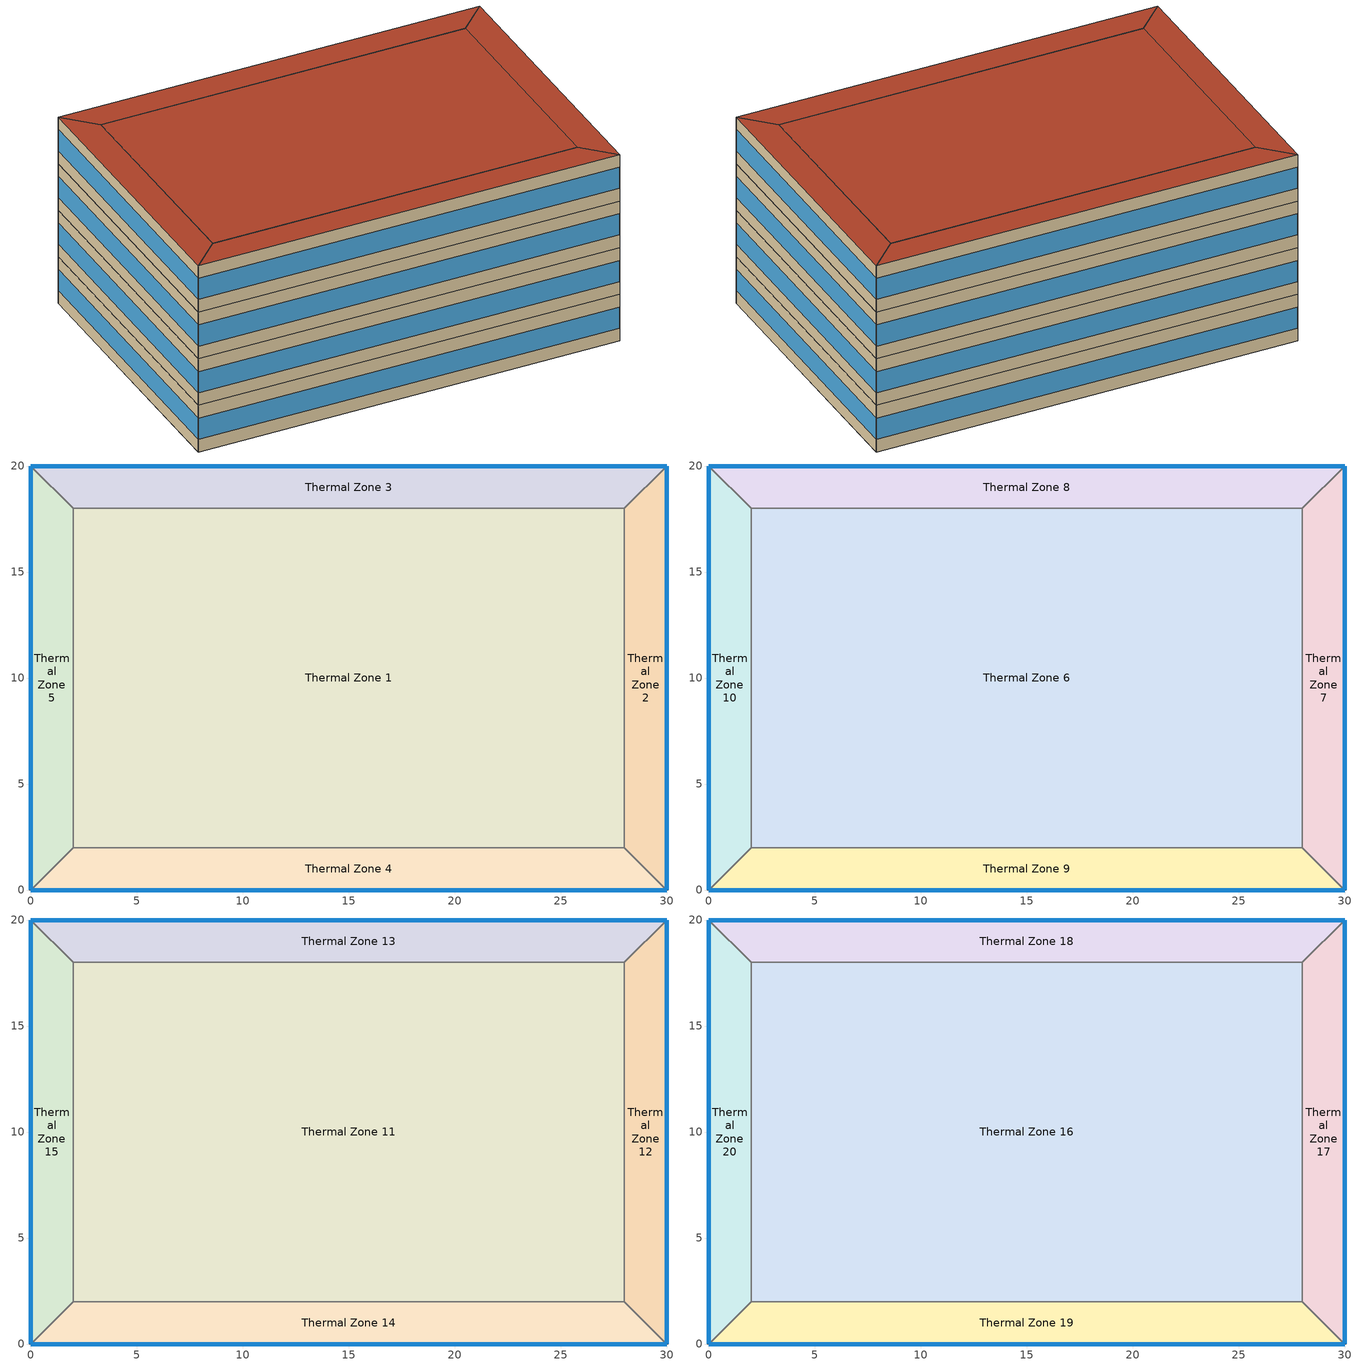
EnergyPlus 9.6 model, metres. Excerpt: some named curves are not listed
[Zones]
Thermal Zone 1
 floor ground (ExtSlabCarpet): 2,2 2,18 28,18 28,2 z0
 wall to Thermal Zone 5 (Interior Wall): 2,18 2,2 z0:3.5
 wall to Thermal Zone 3 (Interior Wall): 28,18 2,18 z0:3.5
 wall to Thermal Zone 2 (Interior Wall): 28,2 28,18 z0:3.5
 wall to Thermal Zone 4 (Interior Wall): 2,2 28,2 z0:3.5
Thermal Zone 2
 floor ground (ExtSlabCarpet): 28,2 28,18 30,20 30,0 z0
 wall outside (Ext Wall): 30,0 30,20 z0:3.5
 wall to Thermal Zone 4 (Interior Wall): 28,2 30,0 z0:3.5
 wall to Thermal Zone 3 (Interior Wall): 30,20 28,18 z0:3.5
 window (Ext Window): 30,0.01 30,19.99 z0.96:2.54
Thermal Zone 3
 floor ground (ExtSlabCarpet): 2,18 0,20 30,20 28,18 z0
 wall outside (Ext Wall): 30,20 0,20 z0:3.5
 wall to Thermal Zone 5 (Interior Wall): 0,20 2,18 z0:3.5
 window (Ext Window): 29.99,20 0.01,20 z0.96:2.54
Thermal Zone 4
 floor ground (ExtSlabCarpet): 28,2 30,0 0,0 2,2 z0
 wall outside (Ext Wall): 0,0 30,0 z0:3.5
 wall to Thermal Zone 5 (Interior Wall): 2,2 0,0 z0:3.5
 window (Ext Window): 0.01,0 29.99,0 z0.96:2.54
Thermal Zone 5
 floor ground (ExtSlabCarpet): 0,20 2,18 2,2 0,0 z0
 wall outside (Ext Wall): 0,20 0,0 z0:3.5
 window (Ext Window): 0,19.99 0,0.01 z0.96:2.54
Thermal Zone 6
 floor to Thermal Zone 1 (Interior Floor): 2,2 2,18 28,18 28,2 z3.5
 wall to Thermal Zone 10 (Interior Wall): 2,18 2,2 z3.5:7
 wall to Thermal Zone 8 (Interior Wall): 28,18 2,18 z3.5:7
 wall to Thermal Zone 7 (Interior Wall): 28,2 28,18 z3.5:7
 wall to Thermal Zone 9 (Interior Wall): 2,2 28,2 z3.5:7
Thermal Zone 7
 floor to Thermal Zone 2 (Interior Floor): 28,2 28,18 30,20 30,0 z3.5
 wall outside (Ext Wall): 30,0 30,20 z3.5:7
 wall to Thermal Zone 9 (Interior Wall): 28,2 30,0 z3.5:7
 wall to Thermal Zone 8 (Interior Wall): 30,20 28,18 z3.5:7
 window (Ext Window): 30,0.01 30,19.99 z4.46:6.04
Thermal Zone 8
 floor to Thermal Zone 3 (Interior Floor): 2,18 0,20 30,20 28,18 z3.5
 wall outside (Ext Wall): 30,20 0,20 z3.5:7
 wall to Thermal Zone 10 (Interior Wall): 0,20 2,18 z3.5:7
 window (Ext Window): 29.99,20 0.01,20 z4.46:6.04
Thermal Zone 9
 floor to Thermal Zone 4 (Interior Floor): 28,2 30,0 0,0 2,2 z3.5
 wall outside (Ext Wall): 0,0 30,0 z3.5:7
 wall to Thermal Zone 10 (Interior Wall): 2,2 0,0 z3.5:7
 window (Ext Window): 0.01,0 29.99,0 z4.46:6.04
Thermal Zone 10
 floor to Thermal Zone 5 (Interior Floor): 0,20 2,18 2,2 0,0 z3.5
 wall outside (Ext Wall): 0,20 0,0 z3.5:7
 window (Ext Window): 0,19.99 0,0.01 z4.46:6.04
Thermal Zone 11
 floor to Thermal Zone 6 (Interior Floor): 2,2 2,18 28,18 28,2 z7
 wall to Thermal Zone 15 (Interior Wall): 2,18 2,2 z7:10.5
 wall to Thermal Zone 13 (Interior Wall): 28,18 2,18 z7:10.5
 wall to Thermal Zone 12 (Interior Wall): 28,2 28,18 z7:10.5
 wall to Thermal Zone 14 (Interior Wall): 2,2 28,2 z7:10.5
Thermal Zone 12
 floor to Thermal Zone 7 (Interior Floor): 28,2 28,18 30,20 30,0 z7
 wall outside (Ext Wall): 30,0 30,20 z7:10.5
 wall to Thermal Zone 14 (Interior Wall): 28,2 30,0 z7:10.5
 wall to Thermal Zone 13 (Interior Wall): 30,20 28,18 z7:10.5
 window (Ext Window): 30,0.01 30,19.99 z7.96:9.54
Thermal Zone 13
 floor to Thermal Zone 8 (Interior Floor): 2,18 0,20 30,20 28,18 z7
 wall outside (Ext Wall): 30,20 0,20 z7:10.5
 wall to Thermal Zone 15 (Interior Wall): 0,20 2,18 z7:10.5
 window (Ext Window): 29.99,20 0.01,20 z7.96:9.54
Thermal Zone 14
 floor to Thermal Zone 9 (Interior Floor): 28,2 30,0 0,0 2,2 z7
 wall outside (Ext Wall): 0,0 30,0 z7:10.5
 wall to Thermal Zone 15 (Interior Wall): 2,2 0,0 z7:10.5
 window (Ext Window): 0.01,0 29.99,0 z7.96:9.54
Thermal Zone 15
 floor to Thermal Zone 10 (Interior Floor): 0,20 2,18 2,2 0,0 z7
 wall outside (Ext Wall): 0,20 0,0 z7:10.5
 window (Ext Window): 0,19.99 0,0.01 z7.96:9.54
Thermal Zone 16
 floor to Thermal Zone 11 (Interior Floor): 2,2 2,18 28,18 28,2 z10.5
 wall to Thermal Zone 20 (Interior Wall): 2,18 2,2 z10.5:14
 wall to Thermal Zone 18 (Interior Wall): 28,18 2,18 z10.5:14
 wall to Thermal Zone 17 (Interior Wall): 28,2 28,18 z10.5:14
 wall to Thermal Zone 19 (Interior Wall): 2,2 28,2 z10.5:14
 roof outside (Ext Roof): 28,2 28,18 2,18 2,2 z14
Thermal Zone 17
 floor to Thermal Zone 12 (Interior Floor): 28,2 28,18 30,20 30,0 z10.5
 wall outside (Ext Wall): 30,0 30,20 z10.5:14
 wall to Thermal Zone 19 (Interior Wall): 28,2 30,0 z10.5:14
 wall to Thermal Zone 18 (Interior Wall): 30,20 28,18 z10.5:14
 window (Ext Window): 30,0.01 30,19.99 z11.46:13.04
 roof outside (Ext Roof): 30,0 30,20 28,18 28,2 z14
Thermal Zone 18
 floor to Thermal Zone 13 (Interior Floor): 2,18 0,20 30,20 28,18 z10.5
 wall outside (Ext Wall): 30,20 0,20 z10.5:14
 wall to Thermal Zone 20 (Interior Wall): 0,20 2,18 z10.5:14
 window (Ext Window): 29.99,20 0.01,20 z11.46:13.04
 roof outside (Ext Roof): 28,18 30,20 0,20 2,18 z14
Thermal Zone 19
 floor to Thermal Zone 14 (Interior Floor): 28,2 30,0 0,0 2,2 z10.5
 wall outside (Ext Wall): 0,0 30,0 z10.5:14
 wall to Thermal Zone 20 (Interior Wall): 2,2 0,0 z10.5:14
 window (Ext Window): 0.01,0 29.99,0 z11.46:13.04
 roof outside (Ext Roof): 2,2 0,0 30,0 28,2 z14
Thermal Zone 20
 floor to Thermal Zone 15 (Interior Floor): 0,20 2,18 2,2 0,0 z10.5
 wall outside (Ext Wall): 0,20 0,0 z10.5:14
 window (Ext Window): 0,19.99 0,0.01 z11.46:13.04
 roof outside (Ext Roof): 0,0 2,2 2,18 0,20 z14
[Building]
Building 1: North Axis {deg}=-0
[Site:Location]
Washington Dc Dulles IntL Ar: Latitude {deg}=38.98; Longitude {deg}=-77.47; Time Zone {hr}=-5; Elevation {m}=82
[SizingPeriod:DesignDay] Month=7; Day of Month=21; Day Type=SummerDesignDay; Daily Dry-Bulb Temperature Range {deltaC}=14.4; Dry-Bulb Temperature Range Modifier Type=DefaultMultipliers; Barometric Pressure {Pa}=86790; Wind Speed {m/s}=5; Wind Direction {deg}=340; Rain Indicator=No; Snow Indicator=No; Daylight Saving Time Indicator=No; Solar Model Indicator=ASHRAETau; ASHRAE Clear Sky Optical Depth for Beam Irradiance (taub)=0.339; ASHRAE Clear Sky Optical Depth for Diffuse Irradiance (taud)=2.366; Begin Environment Reset Mode=FullResetAtBeginEnvironment
Name | Maximum Dry-Bulb Temperature {C} | Humidity Condition Type | Wetbulb or DewPoint at Maximum Dry-Bulb {C} | Enthalpy at Maximum Dry-Bulb {J/kg}
SALT-LAKE-CITY-IAP Ann Clg .4% Condns DB=>MWB | 36.5 | Wetbulb | 17.1
SALT-LAKE-CITY-IAP Ann Clg .4% Condns DP=>MDB | 22.5 | Dewpoint | 15.6
SALT-LAKE-CITY-IAP Ann Clg .4% Condns Enth=>MDB | 30.8 | Enthalpy |  | 59300
SALT-LAKE-CITY-IAP Ann Clg .4% Condns WB=>MDB | 31.2 | Wetbulb | 19
[Material] Thermal Absorptance=0.9
Name | Roughness | Thickness m | Conductivity W/m-K | Density kg/m3 | Specific Heat J/kg-K | Solar Absorptance | Visible Absorptance
wall brick | Smooth | 0.25 | 0.7 | 1800 | 829 | 0.65 | 0.65
roof concrete | MediumRough | 0.2 | 0.5 | 2243 | 837 | 0.65 | 0.65
Wall Insulation [38]; Roof Insulation [38] | MediumRough | 0.1693 | 0.049 | 265 | 836.8 | 0.7 | 0.7
F16 Acoustic tile | MediumSmooth | 0.0191 | 0.06 | 368 | 590 | 0.3 | 0.3
M11 100mm lightweight concrete | MediumRough | 0.1016 | 0.53 | 1280 | 840 | 0.5 | 0.5
MAT-CC05 4 HW CONCRETE | Rough | 0.1016 | 1.311 | 2240 | 836.8 | 0.85 | 0.85
G01a 19mm gypsum board | MediumSmooth | 0.019 | 0.16 | 800 | 1090 | 0.4 | 0.4
[Material:AirGap]
Name | Thermal Resistance m2-K/W
F04 Wall air space resistance | 0.15
F05 Ceiling air space resistance | 0.18
[Material:NoMass]
CP02 CARPET PAD: Roughness=Smooth; Thermal Resistance m2-K/W=0.1; Thermal Absorptance=0.9; Solar Absorptance=0.8; Visible Absorptance=0.8
[WindowMaterial:SimpleGlazingSystem]
Window Material Simple Glazing System: U-Factor W/m2-K=1.8; Solar Heat Gain Coefficient=0.35
[Construction]
Ext Roof: roof concrete, Roof Insulation [38]
Ext Wall: wall brick, Wall Insulation [38]
Ext Window: Window Material Simple Glazing System
ExtSlabCarpet: MAT-CC05 4 HW CONCRETE, CP02 CARPET PAD
Interior Floor: F16 Acoustic tile, F05 Ceiling air space resistance, M11 100mm lightweight concrete
Interior Wall: G01a 19mm gypsum board, F04 Wall air space resistance, G01a 19mm gypsum board
[Zone]
Thermal Zone 1; Thermal Zone 2; Thermal Zone 3; Thermal Zone 4; Thermal Zone 5: 0, 0, 0, 0, , 1, , , , , , Yes
Thermal Zone 6; Thermal Zone 7; Thermal Zone 8; Thermal Zone 9; Thermal Zone 10: 0, 0, 0, 3.5, , 1, , , , , , Yes
Thermal Zone 11; Thermal Zone 12; Thermal Zone 13; Thermal Zone 14; Thermal Zone 15: 0, 0, 0, 7, , 1, , , , , , Yes
Thermal Zone 16; Thermal Zone 17; Thermal Zone 18; Thermal Zone 19; Thermal Zone 20: 0, 0, 0, 10.5, , 1, , , , , , Yes
[ZoneTerminalUnitList]
VRF System Terminal List: VRF Zone Terminal 1, VRF Zone Terminal 2, VRF Zone Terminal 3, VRF Zone Terminal 4, VRF Zone Terminal 5, VRF Zone Terminal 6, VRF Zone Terminal 7, VRF Zone Terminal 8, VRF Zone Terminal 9, VRF Zone Terminal 10, VRF Zone Terminal 11, VRF Zone Terminal 12, VRF Zone Terminal 13, VRF Zone Terminal 14, VRF Zone Terminal 15, VRF Zone Terminal 16, VRF Zone Terminal 17, VRF Zone Terminal 18, VRF Zone Terminal 19, VRF Zone Terminal 20
[ZoneControl:Thermostat] Temperature Difference Between Cutout And Setpoint deltaC=0
Name | Zone or ZoneList | Control Type Schedule | Control 1
Thermal Zone 1 Thermostat | Thermal Zone 1 | Thermal Zone 1 Thermostat Schedule | Thermostat Setpoint Dual Setpoint 1
Thermal Zone 2 Thermostat | Thermal Zone 2 | Thermal Zone 2 Thermostat Schedule | Thermostat Setpoint Dual Setpoint 2
Thermal Zone 3 Thermostat | Thermal Zone 3 | Thermal Zone 3 Thermostat Schedule | Thermostat Setpoint Dual Setpoint 3
Thermal Zone 4 Thermostat | Thermal Zone 4 | Thermal Zone 4 Thermostat Schedule | Thermostat Setpoint Dual Setpoint 4
Thermal Zone 5 Thermostat | Thermal Zone 5 | Thermal Zone 5 Thermostat Schedule | Thermostat Setpoint Dual Setpoint 5
Thermal Zone 6 Thermostat | Thermal Zone 6 | Thermal Zone 6 Thermostat Schedule | Thermostat Setpoint Dual Setpoint 6
Thermal Zone 7 Thermostat | Thermal Zone 7 | Thermal Zone 7 Thermostat Schedule | Thermostat Setpoint Dual Setpoint 7
Thermal Zone 8 Thermostat | Thermal Zone 8 | Thermal Zone 8 Thermostat Schedule | Thermostat Setpoint Dual Setpoint 8
Thermal Zone 9 Thermostat | Thermal Zone 9 | Thermal Zone 9 Thermostat Schedule | Thermostat Setpoint Dual Setpoint 9
Thermal Zone 10 Thermostat | Thermal Zone 10 | Thermal Zone 10 Thermostat Schedule | Thermostat Setpoint Dual Setpoint 10
Thermal Zone 11 Thermostat | Thermal Zone 11 | Thermal Zone 11 Thermostat Schedule | Thermostat Setpoint Dual Setpoint 11
Thermal Zone 12 Thermostat | Thermal Zone 12 | Thermal Zone 12 Thermostat Schedule | Thermostat Setpoint Dual Setpoint 12
Thermal Zone 13 Thermostat | Thermal Zone 13 | Thermal Zone 13 Thermostat Schedule | Thermostat Setpoint Dual Setpoint 13
Thermal Zone 14 Thermostat | Thermal Zone 14 | Thermal Zone 14 Thermostat Schedule | Thermostat Setpoint Dual Setpoint 14
Thermal Zone 15 Thermostat | Thermal Zone 15 | Thermal Zone 15 Thermostat Schedule | Thermostat Setpoint Dual Setpoint 15
Thermal Zone 16 Thermostat | Thermal Zone 16 | Thermal Zone 16 Thermostat Schedule | Thermostat Setpoint Dual Setpoint 16
Thermal Zone 17 Thermostat | Thermal Zone 17 | Thermal Zone 17 Thermostat Schedule | Thermostat Setpoint Dual Setpoint 17
Thermal Zone 18 Thermostat | Thermal Zone 18 | Thermal Zone 18 Thermostat Schedule | Thermostat Setpoint Dual Setpoint 18
Thermal Zone 19 Thermostat | Thermal Zone 19 | Thermal Zone 19 Thermostat Schedule | Thermostat Setpoint Dual Setpoint 19
Thermal Zone 20 Thermostat | Thermal Zone 20 | Thermal Zone 20 Thermostat Schedule | Thermostat Setpoint Dual Setpoint 20
[ThermostatSetpoint:DualSetpoint]
Name | Heating Setpoint Temperature Schedule | Cooling Setpoint Temperature Schedule
Thermostat Setpoint Dual Setpoint 1 | HtgSetp 1 | ClgSetp 1
Thermostat Setpoint Dual Setpoint 2 | HtgSetp 2 | ClgSetp 2
Thermostat Setpoint Dual Setpoint 3 | HtgSetp 3 | ClgSetp 3
Thermostat Setpoint Dual Setpoint 4 | HtgSetp 4 | ClgSetp 4
Thermostat Setpoint Dual Setpoint 5 | HtgSetp 5 | ClgSetp 5
Thermostat Setpoint Dual Setpoint 6 | HtgSetp 6 | ClgSetp 6
Thermostat Setpoint Dual Setpoint 7 | HtgSetp 7 | ClgSetp 7
Thermostat Setpoint Dual Setpoint 8 | HtgSetp 8 | ClgSetp 8
Thermostat Setpoint Dual Setpoint 9 | HtgSetp 9 | ClgSetp 9
Thermostat Setpoint Dual Setpoint 10 | HtgSetp 10 | ClgSetp 10
Thermostat Setpoint Dual Setpoint 11 | HtgSetp 11 | ClgSetp 11
Thermostat Setpoint Dual Setpoint 12 | HtgSetp 12 | ClgSetp 12
Thermostat Setpoint Dual Setpoint 13 | HtgSetp 13 | ClgSetp 13
Thermostat Setpoint Dual Setpoint 14 | HtgSetp 14 | ClgSetp 14
Thermostat Setpoint Dual Setpoint 15 | HtgSetp 15 | ClgSetp 15
Thermostat Setpoint Dual Setpoint 16 | HtgSetp 16 | ClgSetp 16
Thermostat Setpoint Dual Setpoint 17 | HtgSetp 17 | ClgSetp 17
Thermostat Setpoint Dual Setpoint 18 | HtgSetp 18 | ClgSetp 18
Thermostat Setpoint Dual Setpoint 19 | HtgSetp 19 | ClgSetp 19
Thermostat Setpoint Dual Setpoint 20 | HtgSetp 20 | ClgSetp 20
[ZoneHVAC:TerminalUnit:VariableRefrigerantFlow] Terminal Unit Availability Schedule=Always On Discrete hvac_library; Cooling Supply Air Flow Rate m3/s=Autosize; No Cooling Supply Air Flow Rate m3/s=Autosize; Heating Supply Air Flow Rate m3/s=Autosize; No Heating Supply Air Flow Rate m3/s=Autosize; Cooling Outdoor Air Flow Rate m3/s=Autosize; Heating Outdoor Air Flow Rate m3/s=Autosize; No Load Outdoor Air Flow Rate m3/s=Autosize; Supply Air Fan Operating Mode Schedule=Always On Discrete hvac_library; Supply Air Fan Placement=DrawThrough; Zone Terminal Unit On Parasitic Electric Energy Use W=30; Zone Terminal Unit Off Parasitic Electric Energy Use W=20; Rated Heating Capacity Sizing Ratio W/W=1; Maximum Outdoor Dry-Bulb Temperature for Supplemental Heater Operation C=6.58437e-312
Name | Supply Air Fan Object | Outside Air Mixer Object | Cooling Coil Object | Heating Coil Object
VRF Zone Terminal 1 | VRF Zone Terminal Fan 1 | VRF Zone Terminal 1 OA Mixer | VRF Zone Terminal Cooling Coil 1 | VRF Zone Terminal Heating Coil 1
VRF Zone Terminal 2 | VRF Zone Terminal Fan 2 | VRF Zone Terminal 2 OA Mixer | VRF Zone Terminal Cooling Coil 2 | VRF Zone Terminal Heating Coil 2
VRF Zone Terminal 3 | VRF Zone Terminal Fan 3 | VRF Zone Terminal 3 OA Mixer | VRF Zone Terminal Cooling Coil 3 | VRF Zone Terminal Heating Coil 3
VRF Zone Terminal 4 | VRF Zone Terminal Fan 4 | VRF Zone Terminal 4 OA Mixer | VRF Zone Terminal Cooling Coil 4 | VRF Zone Terminal Heating Coil 4
VRF Zone Terminal 5 | VRF Zone Terminal Fan 5 | VRF Zone Terminal 5 OA Mixer | VRF Zone Terminal Cooling Coil 5 | VRF Zone Terminal Heating Coil 5
VRF Zone Terminal 6 | VRF Zone Terminal Fan 6 | VRF Zone Terminal 6 OA Mixer | VRF Zone Terminal Cooling Coil 6 | VRF Zone Terminal Heating Coil 6
VRF Zone Terminal 7 | VRF Zone Terminal Fan 7 | VRF Zone Terminal 7 OA Mixer | VRF Zone Terminal Cooling Coil 7 | VRF Zone Terminal Heating Coil 7
VRF Zone Terminal 8 | VRF Zone Terminal Fan 8 | VRF Zone Terminal 8 OA Mixer | VRF Zone Terminal Cooling Coil 8 | VRF Zone Terminal Heating Coil 8
VRF Zone Terminal 9 | VRF Zone Terminal Fan 9 | VRF Zone Terminal 9 OA Mixer | VRF Zone Terminal Cooling Coil 9 | VRF Zone Terminal Heating Coil 9
VRF Zone Terminal 10 | VRF Zone Terminal Fan 10 | VRF Zone Terminal 10 OA Mixer | VRF Zone Terminal Cooling Coil 10 | VRF Zone Terminal Heating Coil 10
VRF Zone Terminal 11 | VRF Zone Terminal Fan 11 | VRF Zone Terminal 11 OA Mixer | VRF Zone Terminal Cooling Coil 11 | VRF Zone Terminal Heating Coil 11
VRF Zone Terminal 12 | VRF Zone Terminal Fan 12 | VRF Zone Terminal 12 OA Mixer | VRF Zone Terminal Cooling Coil 12 | VRF Zone Terminal Heating Coil 12
VRF Zone Terminal 13 | VRF Zone Terminal Fan 13 | VRF Zone Terminal 13 OA Mixer | VRF Zone Terminal Cooling Coil 13 | VRF Zone Terminal Heating Coil 13
VRF Zone Terminal 14 | VRF Zone Terminal Fan 14 | VRF Zone Terminal 14 OA Mixer | VRF Zone Terminal Cooling Coil 14 | VRF Zone Terminal Heating Coil 14
VRF Zone Terminal 15 | VRF Zone Terminal Fan 15 | VRF Zone Terminal 15 OA Mixer | VRF Zone Terminal Cooling Coil 15 | VRF Zone Terminal Heating Coil 15
VRF Zone Terminal 16 | VRF Zone Terminal Fan 16 | VRF Zone Terminal 16 OA Mixer | VRF Zone Terminal Cooling Coil 16 | VRF Zone Terminal Heating Coil 16
VRF Zone Terminal 17 | VRF Zone Terminal Fan 17 | VRF Zone Terminal 17 OA Mixer | VRF Zone Terminal Cooling Coil 17 | VRF Zone Terminal Heating Coil 17
VRF Zone Terminal 18 | VRF Zone Terminal Fan 18 | VRF Zone Terminal 18 OA Mixer | VRF Zone Terminal Cooling Coil 18 | VRF Zone Terminal Heating Coil 18
VRF Zone Terminal 19 | VRF Zone Terminal Fan 19 | VRF Zone Terminal 19 OA Mixer | VRF Zone Terminal Cooling Coil 19 | VRF Zone Terminal Heating Coil 19
VRF Zone Terminal 20 | VRF Zone Terminal Fan 20 | VRF Zone Terminal 20 OA Mixer | VRF Zone Terminal Cooling Coil 20 | VRF Zone Terminal Heating Coil 20
[Coil:Cooling:DX:VariableRefrigerantFlow] Availability Schedule=Always On Discrete hvac_library; Gross Rated Total Cooling Capacity W=Autosize; Gross Rated Sensible Heat Ratio=Autosize; Rated Air Flow Rate m3/s=Autosize; Cooling Capacity Ratio Modifier Function of Temperature Curve=VRFTUCoolCapFT; Cooling Capacity Modifier Curve Function of Flow Fraction=VRFACCoolCapFFF
VRF Zone Terminal Cooling Coil 1; VRF Zone Terminal Cooling Coil 2; VRF Zone Terminal Cooling Coil 3; VRF Zone Terminal Cooling Coil 4; VRF Zone Terminal Cooling Coil 5; VRF Zone Terminal Cooling Coil 6; VRF Zone Terminal Cooling Coil 7; VRF Zone Terminal Cooling Coil 8; VRF Zone Terminal Cooling Coil 9; VRF Zone Terminal Cooling Coil 10; VRF Zone Terminal Cooling Coil 11; VRF Zone Terminal Cooling Coil 12; VRF Zone Terminal Cooling Coil 13; VRF Zone Terminal Cooling Coil 14; VRF Zone Terminal Cooling Coil 15; VRF Zone Terminal Cooling Coil 16; VRF Zone Terminal Cooling Coil 17; VRF Zone Terminal Cooling Coil 18; VRF Zone Terminal Cooling Coil 19; VRF Zone Terminal Cooling Coil 20
[Coil:Heating:DX:VariableRefrigerantFlow] Availability Schedule=Always On Discrete hvac_library; Gross Rated Heating Capacity W=Autosize; Rated Air Flow Rate m3/s=Autosize; Heating Capacity Ratio Modifier Function of Temperature Curve=Coil Heating DX Variable Refrigerant Flow 1 VRFTUHeatCAPFT; Heating Capacity Modifier Function of Flow Fraction Curve=Coil Heating DX Variable Refrigerant Flow 1 VRFACCoolCapFFF
VRF Zone Terminal Heating Coil 1; VRF Zone Terminal Heating Coil 2; VRF Zone Terminal Heating Coil 3; VRF Zone Terminal Heating Coil 4; VRF Zone Terminal Heating Coil 5; VRF Zone Terminal Heating Coil 6; VRF Zone Terminal Heating Coil 7; VRF Zone Terminal Heating Coil 8; VRF Zone Terminal Heating Coil 9; VRF Zone Terminal Heating Coil 10; VRF Zone Terminal Heating Coil 11; VRF Zone Terminal Heating Coil 12; VRF Zone Terminal Heating Coil 13; VRF Zone Terminal Heating Coil 14; VRF Zone Terminal Heating Coil 15; VRF Zone Terminal Heating Coil 16; VRF Zone Terminal Heating Coil 17; VRF Zone Terminal Heating Coil 18; VRF Zone Terminal Heating Coil 19; VRF Zone Terminal Heating Coil 20
[Fan:OnOff] Availability Schedule=Always On Discrete hvac_library; Fan Total Efficiency=0.75; Pressure Rise Pa=800; Maximum Flow Rate m3/s=Autosize; Motor Efficiency=0.8; Motor In Airstream Fraction=1; Fan Power Ratio Function of Speed Ratio Curve=Fan On Off Power Curve 19; Fan Efficiency Ratio Function of Speed Ratio Curve=Fan On Off Efficiency Curve 6
VRF Zone Terminal Fan 1; VRF Zone Terminal Fan 2; VRF Zone Terminal Fan 3; VRF Zone Terminal Fan 4; VRF Zone Terminal Fan 5; VRF Zone Terminal Fan 6; VRF Zone Terminal Fan 7; VRF Zone Terminal Fan 8; VRF Zone Terminal Fan 9; VRF Zone Terminal Fan 10; VRF Zone Terminal Fan 11; VRF Zone Terminal Fan 12; VRF Zone Terminal Fan 13; VRF Zone Terminal Fan 14; VRF Zone Terminal Fan 15; VRF Zone Terminal Fan 16; VRF Zone Terminal Fan 17; VRF Zone Terminal Fan 18; VRF Zone Terminal Fan 19; VRF Zone Terminal Fan 20
[Zone equipment]
Thermal Zone 1: VRF Zone Terminal 1
Thermal Zone 2: VRF Zone Terminal 2
Thermal Zone 3: VRF Zone Terminal 3
Thermal Zone 4: VRF Zone Terminal 4
Thermal Zone 5: VRF Zone Terminal 5
Thermal Zone 6: VRF Zone Terminal 6
Thermal Zone 7: VRF Zone Terminal 7
Thermal Zone 8: VRF Zone Terminal 8
Thermal Zone 9: VRF Zone Terminal 9
Thermal Zone 10: VRF Zone Terminal 10
Thermal Zone 11: VRF Zone Terminal 11
Thermal Zone 12: VRF Zone Terminal 12
Thermal Zone 13: VRF Zone Terminal 13
Thermal Zone 14: VRF Zone Terminal 14
Thermal Zone 15: VRF Zone Terminal 15
Thermal Zone 16: VRF Zone Terminal 16
Thermal Zone 17: VRF Zone Terminal 17
Thermal Zone 18: VRF Zone Terminal 18
Thermal Zone 19: VRF Zone Terminal 19
Thermal Zone 20: VRF Zone Terminal 20
[Sizing:Zone] Zone Cooling Design Supply Air Temperature Input Method=SupplyAirTemperature; Zone Cooling Design Supply Air Temperature C=14; Zone Cooling Design Supply Air Temperature Difference deltaC=11.11; Zone Heating Design Supply Air Temperature Input Method=SupplyAirTemperature; Zone Heating Design Supply Air Temperature C=45; Zone Heating Design Supply Air Temperature Difference deltaC=11.11; Zone Cooling Design Supply Air Humidity Ratio kgWater/kgDryAir=0.0085; Zone Heating Design Supply Air Humidity Ratio kgWater/kgDryAir=0.008; Cooling Design Air Flow Method=DesignDay; Cooling Design Air Flow Rate m3/s=0; Cooling Minimum Air Flow per Zone Floor Area m3/s-m2=0.000762; Cooling Minimum Air Flow m3/s=0; Cooling Minimum Air Flow Fraction=0; Heating Design Air Flow Method=DesignDay; Heating Design Air Flow Rate m3/s=0; Heating Maximum Air Flow per Zone Floor Area m3/s-m2=0.002032; Heating Maximum Air Flow m3/s=0.141576; Heating Maximum Air Flow Fraction=0.3; Account for Dedicated Outdoor Air System=No
Name | Design Specification Outdoor Air Object
Thermal Zone 1 | Ventilation 1
Thermal Zone 2 | Ventilation 2
Thermal Zone 3 | Ventilation 3
Thermal Zone 4 | Ventilation 4
Thermal Zone 5 | Ventilation 5
Thermal Zone 6 | Ventilation 6
Thermal Zone 7 | Ventilation 7
Thermal Zone 8 | Ventilation 8
Thermal Zone 9 | Ventilation 9
Thermal Zone 10 | Ventilation 10
Thermal Zone 11 | Ventilation 11
Thermal Zone 12 | Ventilation 12
Thermal Zone 13 | Ventilation 13
Thermal Zone 14 | Ventilation 14
Thermal Zone 15 | Ventilation 15
Thermal Zone 16 | Ventilation 16
Thermal Zone 17 | Ventilation 17
Thermal Zone 18 | Ventilation 18
Thermal Zone 19 | Ventilation 19
Thermal Zone 20 | Ventilation 20
[DesignSpecification:OutdoorAir] Outdoor Air Method=Sum; Outdoor Air Flow per Person m3/s-person=0; Outdoor Air Flow per Zone Floor Area m3/s-m2=0; Outdoor Air Flow per Zone m3/s=0; Outdoor Air Flow Air Changes per Hour 1/hr=1.2
Ventilation 1; Ventilation 2; Ventilation 3; Ventilation 4; Ventilation 5; Ventilation 6; Ventilation 7; Ventilation 8; Ventilation 9; Ventilation 10; Ventilation 11; Ventilation 12; Ventilation 13; Ventilation 14; Ventilation 15; Ventilation 16; Ventilation 17; Ventilation 18; Ventilation 19; Ventilation 20
[AirConditioner:VariableRefrigerantFlow]
Heat Pump=VRF System; Availability Schedule=Always On Discrete hvac_library; Gross Rated Total Cooling Capacity W=Autosize; Gross Rated Cooling COP W/W=4.2; Minimum Condenser Inlet Node Temperature in Cooling Mode C=-5; Maximum Condenser Inlet Node Temperature in Cooling Mode C=43; Cooling Capacity Ratio Modifier Function of Low Temperature Curve=VRF System VRFCoolCapFT 1; Cooling Capacity Ratio Boundary Curve=VRF System VRFCoolCapFTBoundary 1; Cooling Capacity Ratio Modifier Function of High Temperature Curve=VRF System VRFCoolCapFTHi 1; Cooling Energy Input Ratio Modifier Function of Low Temperature Curve=VRF System VRFCoolEIRFT 1; Cooling Energy Input Ratio Boundary Curve=VRF System VRFCoolEIRFTBoundary 1; Cooling Energy Input Ratio Modifier Function of High Temperature Curve=VRF System VRFCoolEIRFTHi 1; Cooling Energy Input Ratio Modifier Function of Low Part-Load Ratio Curve=VRF System CoolingEIRLowPLR 1; Cooling Energy Input Ratio Modifier Function of High Part-Load Ratio Curve=VRF System CoolingEIRHiPLR 1; Cooling Combination Ratio Correction Factor Curve=VRF System CoolingCombRatio 1; Cooling Part-Load Fraction Correlation Curve=VRF System VRFCPLFFPLR 1; Gross Rated Heating Capacity W=Autosize; Rated Heating Capacity Sizing Ratio W/W=1; Gross Rated Heating COP W/W=4.5; Minimum Condenser Inlet Node Temperature in Heating Mode C=-20; Maximum Condenser Inlet Node Temperature in Heating Mode C=30; Heating Capacity Ratio Modifier Function of Low Temperature Curve=VRF System VRFHeatCapFT 1; Heating Capacity Ratio Boundary Curve=VRF System VRFHeatCapFTBoundary 1; Heating Capacity Ratio Modifier Function of High Temperature Curve=VRF System VRFHeatCapFTHi 1; Heating Energy Input Ratio Modifier Function of Low Temperature Curve=VRF System VRFHeatEIRFT 1; Heating Energy Input Ratio Boundary Curve=VRF System VRFHeatEIRFTBoundary 1; Heating Energy Input Ratio Modifier Function of High Temperature Curve=VRF System VRFHeatEIRFTHi 1; Heating Performance Curve Outdoor Temperature Type=WetBulbTemperature; Heating Energy Input Ratio Modifier Function of Low Part-Load Ratio Curve=VRF System HeatingEIRLowPLR 1; Heating Energy Input Ratio Modifier Function of High Part-Load Ratio Curve=VRF System HeatingEIRHiPLR 1; Heating Combination Ratio Correction Factor Curve=VRF System HeatingCombRatio 1; Heating Part-Load Fraction Correlation Curve=VRF System VRFCPLFFPLR 2; Minimum Heat Pump Part-Load Ratio dimensionless=0.5; Master Thermostat Priority Control Type=LoadPriority; Zone Terminal Unit List=VRF System Terminal List; Heat Pump Waste Heat Recovery=No; Equivalent Piping Length used for Piping Correction Factor in Cooling Mode m=30; Vertical Height used for Piping Correction Factor m=10; Piping Correction Factor for Length in Cooling Mode Curve=VRF System CoolingLengthCorrectionFactor 1; Piping Correction Factor for Height in Cooling Mode Coefficient 1/m=-0.000386; Equivalent Piping Length used for Piping Correction Factor in Heating Mode m=30; Piping Correction Factor for Length in Heating Mode Curve=VRF System HeatingLengthCorrectionFactor 1; Piping Correction Factor for Height in Heating Mode Coefficient 1/m=0; Crankcase Heater Power per Compressor W=15; Number of Compressors dimensionless=3; Ratio of Compressor Size to Total Compressor Capacity W/W=0.33; Maximum Outdoor Dry-Bulb Temperature for Crankcase Heater C=7; Defrost Strategy=Resistive; Defrost Control=Timed; Defrost Time Period Fraction dimensionless=0.058333; Resistive Defrost Heater Capacity W=1e-07; Maximum Outdoor Dry-bulb Temperature for Defrost Operation C=7; Condenser Type=AirCooled; Water Condenser Volume Flow Rate m3/s=Autosize; Evaporative Condenser Effectiveness dimensionless=0.9; Evaporative Condenser Air Flow Rate m3/s=Autosize; Evaporative Condenser Pump Rated Power Consumption W=Autosize; Basin Heater Capacity W/K=0; Basin Heater Setpoint Temperature C=2; Fuel Type=Electricity; Minimum Condenser Inlet Node Temperature in Heat Recovery Mode C=0; Maximum Condenser Inlet Node Temperature in Heat Recovery Mode C=30; Heat Recovery Cooling Capacity Modifier Curve=VRF System Heat Recovery Cooling Cap Modifier 1; Initial Heat Recovery Cooling Capacity Fraction W/W=1; Heat Recovery Cooling Capacity Time Constant hr=0.083; Heat Recovery Cooling Energy Modifier Curve=VRF System Heat Recovery Cooling Energy Modifier 1; Initial Heat Recovery Cooling Energy Fraction W/W=1; Heat Recovery Cooling Energy Time Constant hr=0; Heat Recovery Heating Capacity Modifier Curve=VRF System Heat Recovery Heating Cap Modifier 1; Initial Heat Recovery Heating Capacity Fraction W/W=0.5; Heat Recovery Heating Capacity Time Constant hr=0.083; Heat Recovery Heating Energy Modifier Curve=VRF System Heat Recovery Heating Energy Modifier 1; Initial Heat Recovery Heating Energy Fraction W/W=0.5; Heat Recovery Heating Energy Time Constant hr=0
[Schedule:Day:Interval]
HtgSetp Summer Design Day 1; HtgSetp Summer Design Day 2; HtgSetp Summer Design Day 3; HtgSetp Summer Design Day 4; HtgSetp Summer Design Day 5; HtgSetp Summer Design Day 6; HtgSetp Summer Design Day 7; HtgSetp Summer Design Day 8; HtgSetp Summer Design Day 9; HtgSetp Summer Design Day 10; HtgSetp Summer Design Day 11; HtgSetp Summer Design Day 12; HtgSetp Summer Design Day 13; HtgSetp Summer Design Day 14; HtgSetp Summer Design Day 15; HtgSetp Summer Design Day 16; HtgSetp Summer Design Day 17; HtgSetp Summer Design Day 18; HtgSetp Summer Design Day 19; HtgSetp Summer Design Day 20: No, 24:00, 15.6
HtgSetp Winter Design Day 1; HtgSetp Winter Design Day 2; HtgSetp Winter Design Day 3; HtgSetp Winter Design Day 4; HtgSetp Winter Design Day 5; HtgSetp Winter Design Day 6; HtgSetp Winter Design Day 7; HtgSetp Winter Design Day 8; HtgSetp Winter Design Day 9; HtgSetp Winter Design Day 10; HtgSetp Winter Design Day 11; HtgSetp Winter Design Day 12; HtgSetp Winter Design Day 13; HtgSetp Winter Design Day 14; HtgSetp Winter Design Day 15; HtgSetp Winter Design Day 16; HtgSetp Winter Design Day 17; HtgSetp Winter Design Day 18; HtgSetp Winter Design Day 19; HtgSetp Winter Design Day 20: No, 24:00, 21
ClgSetp Summer Design Day 1; ClgSetp Summer Design Day 2; ClgSetp Summer Design Day 3; ClgSetp Summer Design Day 4; ClgSetp Summer Design Day 5; ClgSetp Summer Design Day 6; ClgSetp Summer Design Day 7; ClgSetp Summer Design Day 8; ClgSetp Summer Design Day 9; ClgSetp Summer Design Day 10; ClgSetp Summer Design Day 11; ClgSetp Summer Design Day 12; ClgSetp Summer Design Day 13; ClgSetp Summer Design Day 14; ClgSetp Summer Design Day 15; ClgSetp Summer Design Day 16; ClgSetp Summer Design Day 17; ClgSetp Summer Design Day 18; ClgSetp Summer Design Day 19; ClgSetp Summer Design Day 20: No, 06:00, 26.7, 22:00, 24, 24:00, 26.7
ClgSetp Winter Design Day 1; ClgSetp Winter Design Day 2; ClgSetp Winter Design Day 3; ClgSetp Winter Design Day 4; ClgSetp Winter Design Day 5; ClgSetp Winter Design Day 6; ClgSetp Winter Design Day 7; ClgSetp Winter Design Day 8; ClgSetp Winter Design Day 9; ClgSetp Winter Design Day 10; ClgSetp Winter Design Day 11; ClgSetp Winter Design Day 12; ClgSetp Winter Design Day 13; ClgSetp Winter Design Day 14; ClgSetp Winter Design Day 15; ClgSetp Winter Design Day 16; ClgSetp Winter Design Day 17; ClgSetp Winter Design Day 18; ClgSetp Winter Design Day 19; ClgSetp Winter Design Day 20: No, 24:00, 26.7
ClgSetp Default Schedule 1; ClgSetp Default Schedule 2; ClgSetp Default Schedule 3; ClgSetp Default Schedule 4; ClgSetp Default Schedule 5; ClgSetp Default Schedule 6; ClgSetp Default Schedule 7; ClgSetp Default Schedule 8; ClgSetp Default Schedule 9; ClgSetp Default Schedule 10; ClgSetp Default Schedule 11; ClgSetp Default Schedule 12; ClgSetp Default Schedule 13; ClgSetp Default Schedule 14; ClgSetp Default Schedule 15; ClgSetp Default Schedule 16; ClgSetp Default Schedule 17; ClgSetp Default Schedule 18; ClgSetp Default Schedule 19; ClgSetp Default Schedule 20: Temperature 37, No, 01:00, 27, 02:00, 27, 03:00, 27, 04:00, 27, 05:00, 27, 06:00, 27, 07:00, 27, 08:00, 27, 09:00, 23, 10:00, 23, 11:00, 23, 12:00, 23, 13:00, 23, 14:00, 23, 15:00, 23, 16:00, 23, 17:00, 23, 18:00, 23, 19:00, 27, 20:00, 27, 21:00, 27, 22:00, 27, 23:00, 27, 24:00, 27
HtgSetp Default Schedule 1; HtgSetp Default Schedule 2; HtgSetp Default Schedule 3; HtgSetp Default Schedule 4; HtgSetp Default Schedule 5; HtgSetp Default Schedule 6; HtgSetp Default Schedule 7; HtgSetp Default Schedule 8; HtgSetp Default Schedule 9; HtgSetp Default Schedule 10; HtgSetp Default Schedule 11; HtgSetp Default Schedule 12; HtgSetp Default Schedule 13; HtgSetp Default Schedule 14; HtgSetp Default Schedule 15; HtgSetp Default Schedule 16; HtgSetp Default Schedule 17; HtgSetp Default Schedule 18; HtgSetp Default Schedule 19; HtgSetp Default Schedule 20: Temperature 36, No, 01:00, 18, 02:00, 18, 03:00, 18, 04:00, 18, 05:00, 18, 06:00, 18, 07:00, 18, 08:00, 18, 09:00, 21, 10:00, 21, 11:00, 21, 12:00, 21, 13:00, 21, 14:00, 21, 15:00, 21, 16:00, 21, 17:00, 21, 18:00, 21, 19:00, 18, 20:00, 18, 21:00, 18, 22:00, 18, 23:00, 18, 24:00, 18
[Schedule:Week:Daily]
HtgSetp 1 Week Rule - Jan1-Dec31: HtgSetp Default Schedule 1, HtgSetp Default Schedule 1, HtgSetp Default Schedule 1, HtgSetp Default Schedule 1, HtgSetp Default Schedule 1, HtgSetp Default Schedule 1, HtgSetp Default Schedule 1, HtgSetp Default Schedule 1, HtgSetp Summer Design Day 1, HtgSetp Winter Design Day 1, HtgSetp Default Schedule 1, HtgSetp Default Schedule 1
ClgSetp 1 Week Rule - Jan1-Dec31: ClgSetp Default Schedule 1, ClgSetp Default Schedule 1, ClgSetp Default Schedule 1, ClgSetp Default Schedule 1, ClgSetp Default Schedule 1, ClgSetp Default Schedule 1, ClgSetp Default Schedule 1, ClgSetp Default Schedule 1, ClgSetp Summer Design Day 1, ClgSetp Winter Design Day 1, ClgSetp Default Schedule 1, ClgSetp Default Schedule 1
HtgSetp 2 Week Rule - Jan1-Dec31: HtgSetp Default Schedule 2, HtgSetp Default Schedule 2, HtgSetp Default Schedule 2, HtgSetp Default Schedule 2, HtgSetp Default Schedule 2, HtgSetp Default Schedule 2, HtgSetp Default Schedule 2, HtgSetp Default Schedule 2, HtgSetp Summer Design Day 2, HtgSetp Winter Design Day 2, HtgSetp Default Schedule 2, HtgSetp Default Schedule 2
ClgSetp 2 Week Rule - Jan1-Dec31: ClgSetp Default Schedule 2, ClgSetp Default Schedule 2, ClgSetp Default Schedule 2, ClgSetp Default Schedule 2, ClgSetp Default Schedule 2, ClgSetp Default Schedule 2, ClgSetp Default Schedule 2, ClgSetp Default Schedule 2, ClgSetp Summer Design Day 2, ClgSetp Winter Design Day 2, ClgSetp Default Schedule 2, ClgSetp Default Schedule 2
HtgSetp 3 Week Rule - Jan1-Dec31: HtgSetp Default Schedule 3, HtgSetp Default Schedule 3, HtgSetp Default Schedule 3, HtgSetp Default Schedule 3, HtgSetp Default Schedule 3, HtgSetp Default Schedule 3, HtgSetp Default Schedule 3, HtgSetp Default Schedule 3, HtgSetp Summer Design Day 3, HtgSetp Winter Design Day 3, HtgSetp Default Schedule 3, HtgSetp Default Schedule 3
ClgSetp 3 Week Rule - Jan1-Dec31: ClgSetp Default Schedule 3, ClgSetp Default Schedule 3, ClgSetp Default Schedule 3, ClgSetp Default Schedule 3, ClgSetp Default Schedule 3, ClgSetp Default Schedule 3, ClgSetp Default Schedule 3, ClgSetp Default Schedule 3, ClgSetp Summer Design Day 3, ClgSetp Winter Design Day 3, ClgSetp Default Schedule 3, ClgSetp Default Schedule 3
HtgSetp 4 Week Rule - Jan1-Dec31: HtgSetp Default Schedule 4, HtgSetp Default Schedule 4, HtgSetp Default Schedule 4, HtgSetp Default Schedule 4, HtgSetp Default Schedule 4, HtgSetp Default Schedule 4, HtgSetp Default Schedule 4, HtgSetp Default Schedule 4, HtgSetp Summer Design Day 4, HtgSetp Winter Design Day 4, HtgSetp Default Schedule 4, HtgSetp Default Schedule 4
ClgSetp 4 Week Rule - Jan1-Dec31: ClgSetp Default Schedule 4, ClgSetp Default Schedule 4, ClgSetp Default Schedule 4, ClgSetp Default Schedule 4, ClgSetp Default Schedule 4, ClgSetp Default Schedule 4, ClgSetp Default Schedule 4, ClgSetp Default Schedule 4, ClgSetp Summer Design Day 4, ClgSetp Winter Design Day 4, ClgSetp Default Schedule 4, ClgSetp Default Schedule 4
HtgSetp 5 Week Rule - Jan1-Dec31: HtgSetp Default Schedule 5, HtgSetp Default Schedule 5, HtgSetp Default Schedule 5, HtgSetp Default Schedule 5, HtgSetp Default Schedule 5, HtgSetp Default Schedule 5, HtgSetp Default Schedule 5, HtgSetp Default Schedule 5, HtgSetp Summer Design Day 5, HtgSetp Winter Design Day 5, HtgSetp Default Schedule 5, HtgSetp Default Schedule 5
ClgSetp 5 Week Rule - Jan1-Dec31: ClgSetp Default Schedule 5, ClgSetp Default Schedule 5, ClgSetp Default Schedule 5, ClgSetp Default Schedule 5, ClgSetp Default Schedule 5, ClgSetp Default Schedule 5, ClgSetp Default Schedule 5, ClgSetp Default Schedule 5, ClgSetp Summer Design Day 5, ClgSetp Winter Design Day 5, ClgSetp Default Schedule 5, ClgSetp Default Schedule 5
HtgSetp 6 Week Rule - Jan1-Dec31: HtgSetp Default Schedule 6, HtgSetp Default Schedule 6, HtgSetp Default Schedule 6, HtgSetp Default Schedule 6, HtgSetp Default Schedule 6, HtgSetp Default Schedule 6, HtgSetp Default Schedule 6, HtgSetp Default Schedule 6, HtgSetp Summer Design Day 6, HtgSetp Winter Design Day 6, HtgSetp Default Schedule 6, HtgSetp Default Schedule 6
ClgSetp 6 Week Rule - Jan1-Dec31: ClgSetp Default Schedule 6, ClgSetp Default Schedule 6, ClgSetp Default Schedule 6, ClgSetp Default Schedule 6, ClgSetp Default Schedule 6, ClgSetp Default Schedule 6, ClgSetp Default Schedule 6, ClgSetp Default Schedule 6, ClgSetp Summer Design Day 6, ClgSetp Winter Design Day 6, ClgSetp Default Schedule 6, ClgSetp Default Schedule 6
HtgSetp 7 Week Rule - Jan1-Dec31: HtgSetp Default Schedule 7, HtgSetp Default Schedule 7, HtgSetp Default Schedule 7, HtgSetp Default Schedule 7, HtgSetp Default Schedule 7, HtgSetp Default Schedule 7, HtgSetp Default Schedule 7, HtgSetp Default Schedule 7, HtgSetp Summer Design Day 7, HtgSetp Winter Design Day 7, HtgSetp Default Schedule 7, HtgSetp Default Schedule 7
ClgSetp 7 Week Rule - Jan1-Dec31: ClgSetp Default Schedule 7, ClgSetp Default Schedule 7, ClgSetp Default Schedule 7, ClgSetp Default Schedule 7, ClgSetp Default Schedule 7, ClgSetp Default Schedule 7, ClgSetp Default Schedule 7, ClgSetp Default Schedule 7, ClgSetp Summer Design Day 7, ClgSetp Winter Design Day 7, ClgSetp Default Schedule 7, ClgSetp Default Schedule 7
HtgSetp 8 Week Rule - Jan1-Dec31: HtgSetp Default Schedule 8, HtgSetp Default Schedule 8, HtgSetp Default Schedule 8, HtgSetp Default Schedule 8, HtgSetp Default Schedule 8, HtgSetp Default Schedule 8, HtgSetp Default Schedule 8, HtgSetp Default Schedule 8, HtgSetp Summer Design Day 8, HtgSetp Winter Design Day 8, HtgSetp Default Schedule 8, HtgSetp Default Schedule 8
ClgSetp 8 Week Rule - Jan1-Dec31: ClgSetp Default Schedule 8, ClgSetp Default Schedule 8, ClgSetp Default Schedule 8, ClgSetp Default Schedule 8, ClgSetp Default Schedule 8, ClgSetp Default Schedule 8, ClgSetp Default Schedule 8, ClgSetp Default Schedule 8, ClgSetp Summer Design Day 8, ClgSetp Winter Design Day 8, ClgSetp Default Schedule 8, ClgSetp Default Schedule 8
HtgSetp 9 Week Rule - Jan1-Dec31: HtgSetp Default Schedule 9, HtgSetp Default Schedule 9, HtgSetp Default Schedule 9, HtgSetp Default Schedule 9, HtgSetp Default Schedule 9, HtgSetp Default Schedule 9, HtgSetp Default Schedule 9, HtgSetp Default Schedule 9, HtgSetp Summer Design Day 9, HtgSetp Winter Design Day 9, HtgSetp Default Schedule 9, HtgSetp Default Schedule 9
ClgSetp 9 Week Rule - Jan1-Dec31: ClgSetp Default Schedule 9, ClgSetp Default Schedule 9, ClgSetp Default Schedule 9, ClgSetp Default Schedule 9, ClgSetp Default Schedule 9, ClgSetp Default Schedule 9, ClgSetp Default Schedule 9, ClgSetp Default Schedule 9, ClgSetp Summer Design Day 9, ClgSetp Winter Design Day 9, ClgSetp Default Schedule 9, ClgSetp Default Schedule 9
HtgSetp 10 Week Rule - Jan1-Dec31: HtgSetp Default Schedule 10, HtgSetp Default Schedule 10, HtgSetp Default Schedule 10, HtgSetp Default Schedule 10, HtgSetp Default Schedule 10, HtgSetp Default Schedule 10, HtgSetp Default Schedule 10, HtgSetp Default Schedule 10, HtgSetp Summer Design Day 10, HtgSetp Winter Design Day 10, HtgSetp Default Schedule 10, HtgSetp Default Schedule 10
ClgSetp 10 Week Rule - Jan1-Dec31: ClgSetp Default Schedule 10, ClgSetp Default Schedule 10, ClgSetp Default Schedule 10, ClgSetp Default Schedule 10, ClgSetp Default Schedule 10, ClgSetp Default Schedule 10, ClgSetp Default Schedule 10, ClgSetp Default Schedule 10, ClgSetp Summer Design Day 10, ClgSetp Winter Design Day 10, ClgSetp Default Schedule 10, ClgSetp Default Schedule 10
HtgSetp 11 Week Rule - Jan1-Dec31: HtgSetp Default Schedule 11, HtgSetp Default Schedule 11, HtgSetp Default Schedule 11, HtgSetp Default Schedule 11, HtgSetp Default Schedule 11, HtgSetp Default Schedule 11, HtgSetp Default Schedule 11, HtgSetp Default Schedule 11, HtgSetp Summer Design Day 11, HtgSetp Winter Design Day 11, HtgSetp Default Schedule 11, HtgSetp Default Schedule 11
ClgSetp 11 Week Rule - Jan1-Dec31: ClgSetp Default Schedule 11, ClgSetp Default Schedule 11, ClgSetp Default Schedule 11, ClgSetp Default Schedule 11, ClgSetp Default Schedule 11, ClgSetp Default Schedule 11, ClgSetp Default Schedule 11, ClgSetp Default Schedule 11, ClgSetp Summer Design Day 11, ClgSetp Winter Design Day 11, ClgSetp Default Schedule 11, ClgSetp Default Schedule 11
HtgSetp 12 Week Rule - Jan1-Dec31: HtgSetp Default Schedule 12, HtgSetp Default Schedule 12, HtgSetp Default Schedule 12, HtgSetp Default Schedule 12, HtgSetp Default Schedule 12, HtgSetp Default Schedule 12, HtgSetp Default Schedule 12, HtgSetp Default Schedule 12, HtgSetp Summer Design Day 12, HtgSetp Winter Design Day 12, HtgSetp Default Schedule 12, HtgSetp Default Schedule 12
ClgSetp 12 Week Rule - Jan1-Dec31: ClgSetp Default Schedule 12, ClgSetp Default Schedule 12, ClgSetp Default Schedule 12, ClgSetp Default Schedule 12, ClgSetp Default Schedule 12, ClgSetp Default Schedule 12, ClgSetp Default Schedule 12, ClgSetp Default Schedule 12, ClgSetp Summer Design Day 12, ClgSetp Winter Design Day 12, ClgSetp Default Schedule 12, ClgSetp Default Schedule 12
HtgSetp 13 Week Rule - Jan1-Dec31: HtgSetp Default Schedule 13, HtgSetp Default Schedule 13, HtgSetp Default Schedule 13, HtgSetp Default Schedule 13, HtgSetp Default Schedule 13, HtgSetp Default Schedule 13, HtgSetp Default Schedule 13, HtgSetp Default Schedule 13, HtgSetp Summer Design Day 13, HtgSetp Winter Design Day 13, HtgSetp Default Schedule 13, HtgSetp Default Schedule 13
ClgSetp 13 Week Rule - Jan1-Dec31: ClgSetp Default Schedule 13, ClgSetp Default Schedule 13, ClgSetp Default Schedule 13, ClgSetp Default Schedule 13, ClgSetp Default Schedule 13, ClgSetp Default Schedule 13, ClgSetp Default Schedule 13, ClgSetp Default Schedule 13, ClgSetp Summer Design Day 13, ClgSetp Winter Design Day 13, ClgSetp Default Schedule 13, ClgSetp Default Schedule 13
HtgSetp 14 Week Rule - Jan1-Dec31: HtgSetp Default Schedule 14, HtgSetp Default Schedule 14, HtgSetp Default Schedule 14, HtgSetp Default Schedule 14, HtgSetp Default Schedule 14, HtgSetp Default Schedule 14, HtgSetp Default Schedule 14, HtgSetp Default Schedule 14, HtgSetp Summer Design Day 14, HtgSetp Winter Design Day 14, HtgSetp Default Schedule 14, HtgSetp Default Schedule 14
ClgSetp 14 Week Rule - Jan1-Dec31: ClgSetp Default Schedule 14, ClgSetp Default Schedule 14, ClgSetp Default Schedule 14, ClgSetp Default Schedule 14, ClgSetp Default Schedule 14, ClgSetp Default Schedule 14, ClgSetp Default Schedule 14, ClgSetp Default Schedule 14, ClgSetp Summer Design Day 14, ClgSetp Winter Design Day 14, ClgSetp Default Schedule 14, ClgSetp Default Schedule 14
HtgSetp 15 Week Rule - Jan1-Dec31: HtgSetp Default Schedule 15, HtgSetp Default Schedule 15, HtgSetp Default Schedule 15, HtgSetp Default Schedule 15, HtgSetp Default Schedule 15, HtgSetp Default Schedule 15, HtgSetp Default Schedule 15, HtgSetp Default Schedule 15, HtgSetp Summer Design Day 15, HtgSetp Winter Design Day 15, HtgSetp Default Schedule 15, HtgSetp Default Schedule 15
ClgSetp 15 Week Rule - Jan1-Dec31: ClgSetp Default Schedule 15, ClgSetp Default Schedule 15, ClgSetp Default Schedule 15, ClgSetp Default Schedule 15, ClgSetp Default Schedule 15, ClgSetp Default Schedule 15, ClgSetp Default Schedule 15, ClgSetp Default Schedule 15, ClgSetp Summer Design Day 15, ClgSetp Winter Design Day 15, ClgSetp Default Schedule 15, ClgSetp Default Schedule 15
HtgSetp 16 Week Rule - Jan1-Dec31: HtgSetp Default Schedule 16, HtgSetp Default Schedule 16, HtgSetp Default Schedule 16, HtgSetp Default Schedule 16, HtgSetp Default Schedule 16, HtgSetp Default Schedule 16, HtgSetp Default Schedule 16, HtgSetp Default Schedule 16, HtgSetp Summer Design Day 16, HtgSetp Winter Design Day 16, HtgSetp Default Schedule 16, HtgSetp Default Schedule 16
ClgSetp 16 Week Rule - Jan1-Dec31: ClgSetp Default Schedule 16, ClgSetp Default Schedule 16, ClgSetp Default Schedule 16, ClgSetp Default Schedule 16, ClgSetp Default Schedule 16, ClgSetp Default Schedule 16, ClgSetp Default Schedule 16, ClgSetp Default Schedule 16, ClgSetp Summer Design Day 16, ClgSetp Winter Design Day 16, ClgSetp Default Schedule 16, ClgSetp Default Schedule 16
HtgSetp 17 Week Rule - Jan1-Dec31: HtgSetp Default Schedule 17, HtgSetp Default Schedule 17, HtgSetp Default Schedule 17, HtgSetp Default Schedule 17, HtgSetp Default Schedule 17, HtgSetp Default Schedule 17, HtgSetp Default Schedule 17, HtgSetp Default Schedule 17, HtgSetp Summer Design Day 17, HtgSetp Winter Design Day 17, HtgSetp Default Schedule 17, HtgSetp Default Schedule 17
ClgSetp 17 Week Rule - Jan1-Dec31: ClgSetp Default Schedule 17, ClgSetp Default Schedule 17, ClgSetp Default Schedule 17, ClgSetp Default Schedule 17, ClgSetp Default Schedule 17, ClgSetp Default Schedule 17, ClgSetp Default Schedule 17, ClgSetp Default Schedule 17, ClgSetp Summer Design Day 17, ClgSetp Winter Design Day 17, ClgSetp Default Schedule 17, ClgSetp Default Schedule 17
HtgSetp 18 Week Rule - Jan1-Dec31: HtgSetp Default Schedule 18, HtgSetp Default Schedule 18, HtgSetp Default Schedule 18, HtgSetp Default Schedule 18, HtgSetp Default Schedule 18, HtgSetp Default Schedule 18, HtgSetp Default Schedule 18, HtgSetp Default Schedule 18, HtgSetp Summer Design Day 18, HtgSetp Winter Design Day 18, HtgSetp Default Schedule 18, HtgSetp Default Schedule 18
ClgSetp 18 Week Rule - Jan1-Dec31: ClgSetp Default Schedule 18, ClgSetp Default Schedule 18, ClgSetp Default Schedule 18, ClgSetp Default Schedule 18, ClgSetp Default Schedule 18, ClgSetp Default Schedule 18, ClgSetp Default Schedule 18, ClgSetp Default Schedule 18, ClgSetp Summer Design Day 18, ClgSetp Winter Design Day 18, ClgSetp Default Schedule 18, ClgSetp Default Schedule 18
HtgSetp 19 Week Rule - Jan1-Dec31: HtgSetp Default Schedule 19, HtgSetp Default Schedule 19, HtgSetp Default Schedule 19, HtgSetp Default Schedule 19, HtgSetp Default Schedule 19, HtgSetp Default Schedule 19, HtgSetp Default Schedule 19, HtgSetp Default Schedule 19, HtgSetp Summer Design Day 19, HtgSetp Winter Design Day 19, HtgSetp Default Schedule 19, HtgSetp Default Schedule 19
ClgSetp 19 Week Rule - Jan1-Dec31: ClgSetp Default Schedule 19, ClgSetp Default Schedule 19, ClgSetp Default Schedule 19, ClgSetp Default Schedule 19, ClgSetp Default Schedule 19, ClgSetp Default Schedule 19, ClgSetp Default Schedule 19, ClgSetp Default Schedule 19, ClgSetp Summer Design Day 19, ClgSetp Winter Design Day 19, ClgSetp Default Schedule 19, ClgSetp Default Schedule 19
HtgSetp 20 Week Rule - Jan1-Dec31: HtgSetp Default Schedule 20, HtgSetp Default Schedule 20, HtgSetp Default Schedule 20, HtgSetp Default Schedule 20, HtgSetp Default Schedule 20, HtgSetp Default Schedule 20, HtgSetp Default Schedule 20, HtgSetp Default Schedule 20, HtgSetp Summer Design Day 20, HtgSetp Winter Design Day 20, HtgSetp Default Schedule 20, HtgSetp Default Schedule 20
ClgSetp 20 Week Rule - Jan1-Dec31: ClgSetp Default Schedule 20, ClgSetp Default Schedule 20, ClgSetp Default Schedule 20, ClgSetp Default Schedule 20, ClgSetp Default Schedule 20, ClgSetp Default Schedule 20, ClgSetp Default Schedule 20, ClgSetp Default Schedule 20, ClgSetp Summer Design Day 20, ClgSetp Winter Design Day 20, ClgSetp Default Schedule 20, ClgSetp Default Schedule 20
[Schedule:Year]
HtgSetp 1: HtgSetp 1 Week Rule - Jan1-Dec31, 1, 1, 12, 31
ClgSetp 1: ClgSetp 1 Week Rule - Jan1-Dec31, 1, 1, 12, 31
HtgSetp 2: HtgSetp 2 Week Rule - Jan1-Dec31, 1, 1, 12, 31
ClgSetp 2: ClgSetp 2 Week Rule - Jan1-Dec31, 1, 1, 12, 31
HtgSetp 3: HtgSetp 3 Week Rule - Jan1-Dec31, 1, 1, 12, 31
ClgSetp 3: ClgSetp 3 Week Rule - Jan1-Dec31, 1, 1, 12, 31
HtgSetp 4: HtgSetp 4 Week Rule - Jan1-Dec31, 1, 1, 12, 31
ClgSetp 4: ClgSetp 4 Week Rule - Jan1-Dec31, 1, 1, 12, 31
HtgSetp 5: HtgSetp 5 Week Rule - Jan1-Dec31, 1, 1, 12, 31
ClgSetp 5: ClgSetp 5 Week Rule - Jan1-Dec31, 1, 1, 12, 31
HtgSetp 6: HtgSetp 6 Week Rule - Jan1-Dec31, 1, 1, 12, 31
ClgSetp 6: ClgSetp 6 Week Rule - Jan1-Dec31, 1, 1, 12, 31
HtgSetp 7: HtgSetp 7 Week Rule - Jan1-Dec31, 1, 1, 12, 31
ClgSetp 7: ClgSetp 7 Week Rule - Jan1-Dec31, 1, 1, 12, 31
HtgSetp 8: HtgSetp 8 Week Rule - Jan1-Dec31, 1, 1, 12, 31
ClgSetp 8: ClgSetp 8 Week Rule - Jan1-Dec31, 1, 1, 12, 31
HtgSetp 9: HtgSetp 9 Week Rule - Jan1-Dec31, 1, 1, 12, 31
ClgSetp 9: ClgSetp 9 Week Rule - Jan1-Dec31, 1, 1, 12, 31
HtgSetp 10: HtgSetp 10 Week Rule - Jan1-Dec31, 1, 1, 12, 31
ClgSetp 10: ClgSetp 10 Week Rule - Jan1-Dec31, 1, 1, 12, 31
HtgSetp 11: HtgSetp 11 Week Rule - Jan1-Dec31, 1, 1, 12, 31
ClgSetp 11: ClgSetp 11 Week Rule - Jan1-Dec31, 1, 1, 12, 31
HtgSetp 12: HtgSetp 12 Week Rule - Jan1-Dec31, 1, 1, 12, 31
ClgSetp 12: ClgSetp 12 Week Rule - Jan1-Dec31, 1, 1, 12, 31
HtgSetp 13: HtgSetp 13 Week Rule - Jan1-Dec31, 1, 1, 12, 31
ClgSetp 13: ClgSetp 13 Week Rule - Jan1-Dec31, 1, 1, 12, 31
HtgSetp 14: HtgSetp 14 Week Rule - Jan1-Dec31, 1, 1, 12, 31
ClgSetp 14: ClgSetp 14 Week Rule - Jan1-Dec31, 1, 1, 12, 31
HtgSetp 15: HtgSetp 15 Week Rule - Jan1-Dec31, 1, 1, 12, 31
ClgSetp 15: ClgSetp 15 Week Rule - Jan1-Dec31, 1, 1, 12, 31
HtgSetp 16: HtgSetp 16 Week Rule - Jan1-Dec31, 1, 1, 12, 31
ClgSetp 16: ClgSetp 16 Week Rule - Jan1-Dec31, 1, 1, 12, 31
HtgSetp 17: HtgSetp 17 Week Rule - Jan1-Dec31, 1, 1, 12, 31
ClgSetp 17: ClgSetp 17 Week Rule - Jan1-Dec31, 1, 1, 12, 31
HtgSetp 18: HtgSetp 18 Week Rule - Jan1-Dec31, 1, 1, 12, 31
ClgSetp 18: ClgSetp 18 Week Rule - Jan1-Dec31, 1, 1, 12, 31
HtgSetp 19: HtgSetp 19 Week Rule - Jan1-Dec31, 1, 1, 12, 31
ClgSetp 19: ClgSetp 19 Week Rule - Jan1-Dec31, 1, 1, 12, 31
HtgSetp 20: HtgSetp 20 Week Rule - Jan1-Dec31, 1, 1, 12, 31
ClgSetp 20: ClgSetp 20 Week Rule - Jan1-Dec31, 1, 1, 12, 31
[Schedule:Compact]
Thermal Zone 1 Thermostat Schedule; Thermal Zone 2 Thermostat Schedule; Thermal Zone 3 Thermostat Schedule; Thermal Zone 4 Thermostat Schedule; Thermal Zone 5 Thermostat Schedule; Thermal Zone 6 Thermostat Schedule; Thermal Zone 7 Thermostat Schedule; Thermal Zone 8 Thermostat Schedule; Thermal Zone 9 Thermostat Schedule; Thermal Zone 10 Thermostat Schedule; Thermal Zone 11 Thermostat Schedule; Thermal Zone 12 Thermostat Schedule; Thermal Zone 13 Thermostat Schedule; Thermal Zone 14 Thermostat Schedule; Thermal Zone 15 Thermostat Schedule; Thermal Zone 16 Thermostat Schedule; Thermal Zone 17 Thermostat Schedule; Thermal Zone 18 Thermostat Schedule; Thermal Zone 19 Thermostat Schedule; Thermal Zone 20 Thermostat Schedule: Through: 12/31, For: AllDays, Until: 24:00, 4
[Curve:Biquadratic]
VRFTUCoolCapFT: Coefficient1 Constant=0.0585884; Coefficient2 x=0.0587397; Coefficient3 x**2=-0.000210275; Coefficient4 y=0.010937; Coefficient5 y**2=-0.000121955; Coefficient6 x*y=-0.000524662; Minimum Value of x=15; Maximum Value of x=23.89; Minimum Value of y=20; Maximum Value of y=43.33; Minimum Curve Output=0.8083; Maximum Curve Output=1.2583; Input Unit Type for X=Temperature; Input Unit Type for Y=Temperature; Output Unit Type=Dimensionless
[Curve:Quadratic]
VRFACCoolCapFFF: Coefficient1 Constant=0.8; Coefficient2 x=0.2; Coefficient3 x**2=0; Minimum Value of x=0.5; Maximum Value of x=1.5
[Schedule:Constant]
Always On Discrete hvac_library: 1
